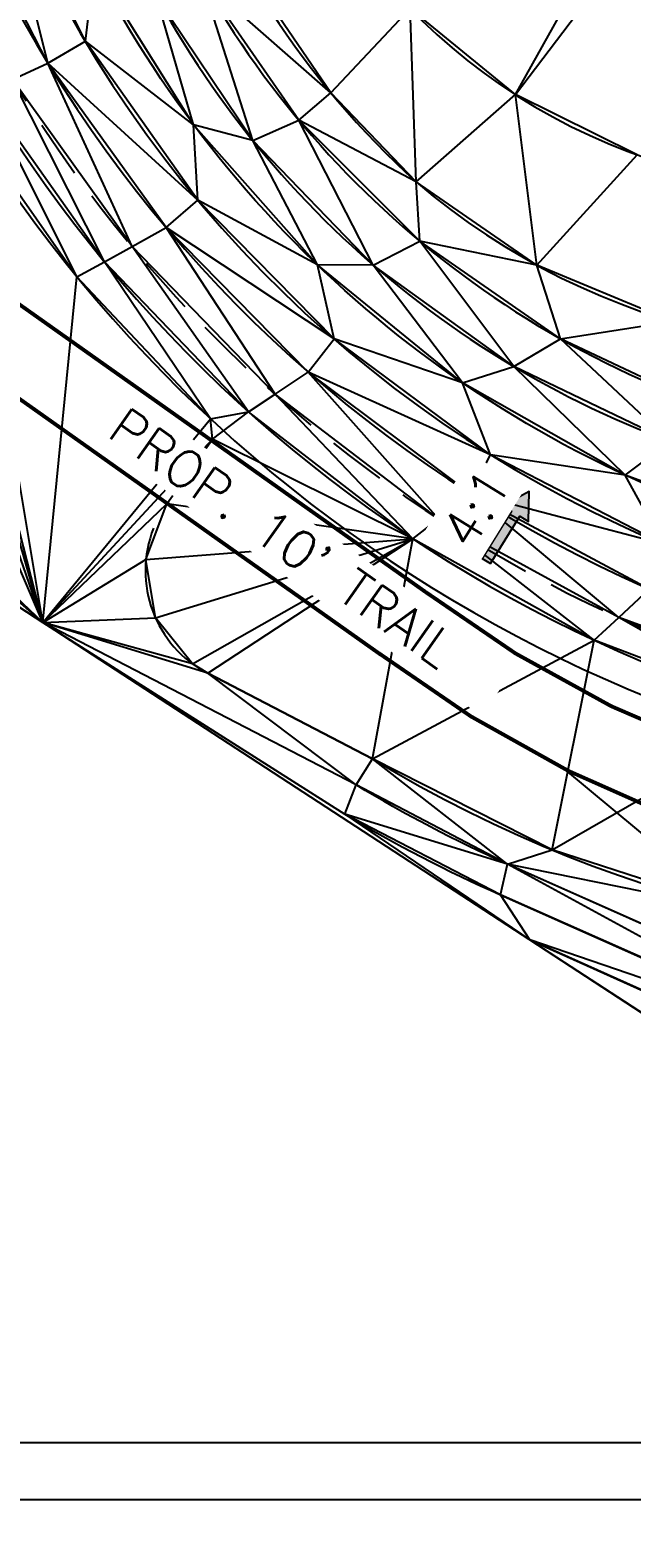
# Model space of a CAD drawing. Header units: inches. Extents: x 2461366 to 2469791, y 7062737 to 7065282.
# Drawn here: x 2467055 to 2467133, y 7063910.1 to 7064104 of the extents above; entities that cross this region are included whole.
import ezdxf

# ---------------------------------------------------------------- set-up
doc = ezdxf.new("R2010")
doc.units = ezdxf.units.IN
doc.header["$LTSCALE"] = 60
doc.header["$MEASUREMENT"] = 0
doc.linetypes.add('DASHED2', pattern=[0.375, 0.25, -0.125])
for name, color, linetype in [('C-SITE-VOLM', 7, 'Continuous'), ('CONT MNR LABEL', 6, 'Continuous'), ('CONTOURS', 35, 'Continuous'), ('FENCE', 1, 'FENCE'), ('pond access', 7, 'Continuous'), ('PROP TRAIL', 3, 'Continuous'), ('Proposed Ground-C-TINN', 7, 'Continuous'), ('Proposed Ground-C-TINN-BNDY', 7, 'Continuous'), ('VOLLBLS', 7, 'Continuous')]:
    doc.layers.add(name, color=color, linetype=linetype)
doc.styles.add('L80', font='simplex', dxfattribs={"height": 4.8})
doc.linetypes.add('FENCE', pattern='A,0.5,-0.1,["X",Standard,S=0.1,R=0,X=-0.05,Y=-0.05],-0.1', length=0.7)

# ---------------------------------------------------------------- blocks, each defined once
blk = doc.blocks.new('ARW-STREET')
blk.add_hatch(color=252).paths.add_polyline_path([(0.52, 0), (0.52, 6.04), (1.61, 6.04), (0, 8.83), (-1.61, 6.04), (-0.52, 6.04), (-0.52, 0)])
at = {"color": 4}
blk.add_lwpolyline([(0.52, 0), (0.52, 6.04), (1.61, 6.04), (0, 8.83), (-1.61, 6.04), (-0.52, 6.04), (-0.52, 0)], close=True, dxfattribs=at)

msp = doc.modelspace()

# ---------------------------------------------------------------- linework, layer by layer
at = {"layer": 'C-SITE-VOLM'}
msp.add_lwpolyline([(2466523.71, 7063920.59), (2467563.71, 7063920.59), (2467563.71, 7064650.59), (2466523.71, 7064650.59), (2466523.71, 7063920.59)], dxfattribs=at)
at = {"layer": 'CONTOURS'}
for points, elevation in [([(2466875.25, 7064272.92, 0.13065), (2466870.61, 7064253.23, 0.005732), (2466870.71, 7064249.63, 0.222258), (2466890.16, 7064212), (2466915.93, 7064192.14, 0.170361), (2466976.01, 7064182.72, -0.038607), (2466992.23, 7064184.23, -0.329975), (2467068.11, 7064130.73, 0.221052), (2467140.61, 7064055.96, 0.20092), (2467223.78, 7064067.12, 0.025791), (2467300.44, 7064111.73, 0.407271), (2467357.66, 7064275.01, -0.091333), (2467356.3, 7064304.39), (2467362.04, 7064381.03, 0.25865), (2467304.64, 7064519.18, 0.232912), (2467077.83, 7064570.36), (2467058.13, 7064563.01, -0.071063), (2467025.4, 7064555.84, -0.002327), (2467001.73, 7064556.38), (2467001.43, 7064556.38)], 551), ([(2466882.89, 7064266.94, 0.416534), (2466974.3, 7064201.78, -0.02973), (2466991.81, 7064203.22, -0.329957), (2467086.16, 7064136.67, 0.611079), (2467223.32, 7064115.28, -0.213654), (2467240.86, 7064130.16), (2467283.12, 7064149.14, 0.388717), (2467323.93, 7064243.69), (2467318.72, 7064265.87, -0.087614), (2467316.41, 7064307.38), (2467322.15, 7064384.02, 0.226549), (2467278.34, 7064496.73), (2467252.13, 7064521.64, 0.27904), (2467081.7, 7064559), (2467062.33, 7064551.76, -0.072686), (2467025.44, 7064543.82, 0.312092), (2466932.6, 7064494.01, 0.017251), (2466926.15, 7064481.41, 0.144369), (2466913.13, 7064405.44, -0.134221), (2466912.12, 7064382.07), (2466893.37, 7064325.82)], 549), ([(2466844.84, 7064282.46, 0.008825), (2466843.43, 7064273.42, 0.059101), (2466844.43, 7064229.84, 0.195792), (2466863.41, 7064197.26), (2466916.71, 7064156.19, 0.131646), (2466942.52, 7064145.44, 0.077106), (2466982.42, 7064146.27, -0.038616), (2466992.96, 7064147.24, -0.334726), (2467033.16, 7064118.57, 0.284708), (2467192.42, 7064004.13, 0.039064), (2467221.47, 7064004.42, -0.376868), (2467221.47, 7064004.42), (2467230.15, 7063989.72)], 558), ([(2466848.78, 7064281.77, 0.008742), (2466847.4, 7064272.96, 0.058985), (2466848.39, 7064230.4, 0.195792), (2466865.85, 7064200.43), (2466919.16, 7064159.35, 0.131646), (2466943.05, 7064149.4, 0.077132), (2466981.74, 7064150.22, -0.038576), (2466992.88, 7064151.24, -0.333452), (2467036.92, 7064119.95, 0.284455), (2467192.69, 7064008.12, 0.048184), (2467227.71, 7064009.1, -0.356739), (2467232.86, 7064005.81), (2467237.66, 7063996.74, 0.180156), (2467327.11, 7064061.36, -0.116281), (2467359.4, 7064094.11, 0.094233), (2467396.25, 7064127.88, -0.017924), (2467417.15, 7064154.66, 0.068685), (2467430.6, 7064180.78, -0.411868), (2467442.66, 7064187.39, 0.200142), (2467459.35, 7064189.24), (2467483.16, 7064206.57)], 557), ([(2466856.67, 7064280.41, 0.008574), (2466855.35, 7064272.03, 0.058737), (2466856.31, 7064231.53, 0.195792), (2466870.74, 7064206.76), (2466920.75, 7064168.22, 0.133195), (2466944.95, 7064158.23, 0.075662), (2466980.2, 7064159.08, -0.038511), (2466992.7, 7064160.23, -0.331101), (2467045.36, 7064123.07, 0.312926), (2467211.76, 7064016.82, 0.047418), (2467244.24, 7064021.17, -0.281557), (2467274.29, 7064012.01), (2467274.29, 7064012.01, 0.115833), (2467327.11, 7064061.36, -0.116281), (2467359.4, 7064094.11, 0.094233), (2467396.25, 7064127.88, -0.017924), (2467417.15, 7064154.66, 0.029443), (2467423.8, 7064165.41, 0.029443)], 555), ([(2467062.41, 7064128.86, 0.439173), (2467232.73, 7064052.91, 0.095712), (2467309.49, 7064095.07, 0.35989), (2467378.33, 7064277.73, -0.087475)], 552), ([(2467379.93, 7064109.73, -0.048311), (2467359.4, 7064094.11, 0.095894), (2467331.58, 7064068.08), (2467331.58, 7064068.08, 0.30986), (2467313.02, 7064071.58), (2467250.29, 7064043.42, -0.42056), (2467056.71, 7064126.99, 0.330032), (2466992.47, 7064172.23, 0.038552), (2466978.11, 7064170.9, -0.098697), (2466937.52, 7064171.53, -0.111504), (2466917.53, 7064180.8), (2466875.62, 7064213.1, -0.195792), (2466864.23, 7064232.65, -0.031028), (2466862.62, 7064253.05, -0.130969), (2466868.25, 7064276.79, -0.130969)], 553), ([(2467073.81, 7064132.6, 0.131383), (2467105.14, 7064084.22, 0.253038), (2467189.5, 7064065.94, 0.136167), (2467230.79, 7064091.42, -0.013352), (2467265.08, 7064117.42)], 550), ([(2467071.04, 7064039.29, 0.384941), (2467078.07, 7064020.44), (2467099.45, 7064009.33, 0.335941), (2467305.23, 7064030.66, 0.107627), (2467326.62, 7064051.22), (2467334.51, 7064062.99, -0.136125), (2467369.82, 7064096.26, 0.157874), (2467403.18, 7064130.5)], 558), ([(2467406.76, 7064128.73, -0.157874), (2467371.68, 7064092.73, 0.136394), (2467337.89, 7064060.84), (2467329.94, 7064048.99, -0.106238), (2467307.67, 7064027.47, -0.184358), (2467191.76, 7063980.55), (2467186.7, 7063978.22, -0.108783), (2467169.9, 7063974.52), (2467164.49, 7063974.52), (2467116.96, 7063995.67, -0.03162), (2467097.33, 7064005.94), (2467056.67, 7064027.05)], 559), ([(2467119.89, 7063985.85), (2467158.69, 7063968.36, 0.030221), (2467164.33, 7063966.21), (2467174.13, 7063963.15, 0.056152), (2467185.12, 7063961.03), (2467198.18, 7063960.01), (2467202.66, 7063962.36, 0.082129), (2467215.67, 7063972.2), (2467217.15, 7063973.75, 0.021277), (2467232.89, 7063976.58), (2467250.11, 7063967.36), (2467284.8, 7063982.82), (2467306.06, 7063996.33), (2467330.66, 7064018.02), (2467333.5, 7064036.56), (2467344.14, 7064046.73), (2467356.44, 7064050.32)], 561)]:
    msp.add_lwpolyline(points, format="xyb", dxfattribs=dict(at, elevation=elevation))
at = {"layer": 'CONTOURS', "linetype": 'DASHED2', "ltscale": 0.5, "elevation": 556}
msp.add_lwpolyline([(2467040.67, 7064121.33, 0.284205), (2467192.97, 7064012.11, 0.073484), (2467244.9, 7064016.19, -0.27087), (2467248.83, 7064013.52), (2467256.6, 7064003.28), (2467256.6, 7064003.28, 0.14759), (2467327.11, 7064061.36, -0.116281), (2467359.4, 7064094.11, 0.094233), (2467396.25, 7064127.88, -0.017924)], format="xyb", dxfattribs=at)
at = {"layer": 'CONTOURS'}
msp.add_arc((2467199.32, 7064184.27, 554), 159.67, 201.741, 290.6693, dxfattribs=at)
at = {"layer": 'pond access'}
msp.add_lwpolyline([(2467124.26, 7064008.08), (2467165.49, 7063973.8, 0.304403), (2467257.4, 7063971.49), (2467334.75, 7064020.61, -0.172392), (2467346.17, 7064023.22), (2467348.74, 7064022.92)], format="xyb", dxfattribs=at)
at = {"layer": 'PROP TRAIL', "color": 7, "const_width": 0.5}
for points in [[(2467100.54, 7064022.85), (2467045.3, 7064061.97, -0.102443), (2467011.67, 7064098.04, 0.196809), (2466978.13, 7064122.8), (2466934.97, 7064133.69, -0.122299), (2466900.02, 7064152.35, 0.026456), (2466854.63, 7064189.14, -0.188101), (2466833.03, 7064222.77, -0.085223), (2466831.53, 7064274.94, 0.011959), (2466832.78, 7064284.55, -0.000949)], [(2467388.2, 7064133.8, -0.09416), (2467354.11, 7064102.6, 0.115866), (2467318.68, 7064066.74, -0.431064), (2467106.32, 7064031.01), (2467106.32, 7064031.01), (2467051.08, 7064070.13, -0.102443), (2467020.21, 7064103.24, 0.196809), (2466980.58, 7064132.49)], [(2467237.66, 7063996.74, -0.233187), (2467100.29, 7064023.04)]]:
    msp.add_lwpolyline(points, format="xyb", dxfattribs=at)
at = {"layer": 'Proposed Ground-C-TINN'}
for p, q in [((2467118, 7064095.56, 549), (2467147.57, 7064148.33, 548)), ((2467056.67, 7064027.05, 559), (2467005.62, 7064145.58, 558)), ((2467118, 7064095.56, 549), (2467154.79, 7064143.98, 548)), ((2467056.67, 7064027.05, 559), (2467017.16, 7064140.12, 558)), ((2467056.67, 7064027.05, 559), (2467026.46, 7064131.37, 558)), ((2467057.32, 7064099.65, 555), (2467051.01, 7064125.12, 554)), ((2467062.19, 7064102.48, 554), (2467051.01, 7064125.12, 554)), ((2467057.32, 7064099.65, 555), (2467045.36, 7064123.07, 555)), ((2467056.67, 7064027.05, 559), (2467032.61, 7064120.18, 558)), ((2467056.67, 7064027.05, 559), (2467033.16, 7064118.57, 558)), ((2467094.06, 7064095.78, 550), (2467082.19, 7064113.23, 550)), ((2467062.19, 7064102.48, 554), (2467063.35, 7064112.2, 553)), ((2467076.23, 7064091.63, 553), (2467063.35, 7064112.2, 553)), ((2467083.94, 7064089.59, 552), (2467077.27, 7064110.5, 551)), ((2467089.89, 7064092.23, 551), (2467077.27, 7064110.5, 551)), ((2467094.06, 7064095.78, 550), (2467077.27, 7064110.5, 551)), ((2467076.23, 7064091.63, 553), (2467071.42, 7064108.26, 552)), ((2467083.94, 7064089.59, 552), (2467071.42, 7064108.26, 552)), ((2467094.06, 7064095.78, 550), (2467104.34, 7064106.72, 549)), ((2467118, 7064095.56, 549), (2467104.34, 7064106.72, 549)), ((2467105.14, 7064084.22, 550), (2467104.34, 7064106.72, 549)), ((2467057.32, 7064099.65, 555), (2467062.19, 7064102.48, 554)), ((2467076.79, 7064081.88, 554), (2467062.19, 7064102.48, 554)), ((2467076.23, 7064091.63, 553), (2467062.19, 7064102.48, 554)), ((2467052.75, 7064097.54, 556), (2467057.32, 7064099.65, 555)), ((2467076.79, 7064081.88, 554), (2467057.32, 7064099.65, 555)), ((2467068.24, 7064075.83, 556), (2467057.32, 7064099.65, 555)), ((2467072.69, 7064078.3, 555), (2467057.32, 7064099.65, 555)), ((2467064.68, 7064073.86, 557), (2467052.75, 7064097.54, 556)), ((2467068.24, 7064075.83, 556), (2467052.75, 7064097.54, 556)), ((2467061.1, 7064071.91, 558), (2467049.09, 7064095.87, 557)), ((2467064.68, 7064073.86, 557), (2467049.09, 7064095.87, 557)), ((2467089.89, 7064092.23, 551), (2467094.06, 7064095.78, 550)), ((2467105.14, 7064084.22, 550), (2467094.06, 7064095.78, 550)), ((2467105.14, 7064084.22, 550), (2467118, 7064095.56, 549)), ((2467133.81, 7064087.75, 549), (2467118, 7064095.56, 549)), ((2467120.8, 7064073.41, 550), (2467118, 7064095.56, 549)), ((2467061.1, 7064071.91, 558), (2467045.42, 7064094.21, 558)), ((2467056.67, 7064027.05, 559), (2467045.42, 7064094.21, 558)), ((2467056.67, 7064027.05, 559), (2466986.91, 7064092.67, 558)), ((2467092.3, 7064073.45, 553), (2467076.23, 7064091.63, 553)), ((2467076.79, 7064081.88, 554), (2467076.23, 7064091.63, 553)), ((2467083.94, 7064089.59, 552), (2467076.23, 7064091.63, 553)), ((2467083.94, 7064089.59, 552), (2467089.89, 7064092.23, 551)), ((2467105.14, 7064084.22, 550), (2467089.89, 7064092.23, 551)), ((2467099.56, 7064073.42, 552), (2467089.89, 7064092.23, 551)), ((2467105.59, 7064076.52, 551), (2467089.89, 7064092.23, 551)), ((2467092.3, 7064073.45, 553), (2467083.94, 7064089.59, 552)), ((2467099.56, 7064073.42, 552), (2467083.94, 7064089.59, 552)), ((2467120.8, 7064073.41, 550), (2467133.81, 7064087.75, 549)), ((2467120.8, 7064073.41, 550), (2467105.14, 7064084.22, 550)), ((2467105.59, 7064076.52, 551), (2467105.14, 7064084.22, 550)), ((2467072.69, 7064078.3, 555), (2467076.79, 7064081.88, 554)), ((2467094.47, 7064063.85, 554), (2467076.79, 7064081.88, 554)), ((2467092.3, 7064073.45, 553), (2467076.79, 7064081.88, 554)), ((2467068.24, 7064075.83, 556), (2467072.69, 7064078.3, 555)), ((2467086.8, 7064056.67, 556), (2467072.69, 7064078.3, 555)), ((2467091.11, 7064059.53, 555), (2467072.69, 7064078.3, 555)), ((2467094.47, 7064063.85, 554), (2467072.69, 7064078.3, 555)), ((2467056.67, 7064027.05, 559), (2466999.33, 7064077.03, 558)), ((2467099.56, 7064073.42, 552), (2467105.59, 7064076.52, 551)), ((2467120.8, 7064073.41, 550), (2467105.59, 7064076.52, 551)), ((2467117.8, 7064060.26, 552), (2467105.59, 7064076.52, 551)), ((2467123.84, 7064063.87, 551), (2467105.59, 7064076.52, 551)), ((2467064.68, 7064073.86, 557), (2467068.24, 7064075.83, 556)), ((2467083.35, 7064054.39, 557), (2467068.24, 7064075.83, 556)), ((2467086.8, 7064056.67, 556), (2467068.24, 7064075.83, 556)), ((2467061.1, 7064071.91, 558), (2467064.68, 7064073.86, 557)), ((2467078.43, 7064053.46, 558), (2467064.68, 7064073.86, 557)), ((2467083.35, 7064054.39, 557), (2467064.68, 7064073.86, 557)), ((2467111.14, 7064058.15, 553), (2467092.3, 7064073.45, 553)), ((2467094.47, 7064063.85, 554), (2467092.3, 7064073.45, 553)), ((2467099.56, 7064073.42, 552), (2467092.3, 7064073.45, 553)), ((2467111.14, 7064058.15, 553), (2467099.56, 7064073.42, 552)), ((2467117.8, 7064060.26, 552), (2467099.56, 7064073.42, 552)), ((2467138.37, 7064066.11, 550), (2467120.8, 7064073.41, 550)), ((2467123.84, 7064063.87, 551), (2467120.8, 7064073.41, 550)), ((2467056.67, 7064027.05, 559), (2467061.1, 7064071.91, 558)), ((2467078.43, 7064053.46, 558), (2467061.1, 7064071.91, 558)), ((2467123.84, 7064063.87, 551), (2467138.37, 7064066.11, 550)), ((2467091.11, 7064059.53, 555), (2467094.47, 7064063.85, 554)), ((2467114.77, 7064048.82, 554), (2467094.47, 7064063.85, 554)), ((2467111.14, 7064058.15, 553), (2467094.47, 7064063.85, 554)), ((2467117.8, 7064060.26, 552), (2467123.84, 7064063.87, 551)), ((2467140.61, 7064055.96, 551), (2467123.84, 7064063.87, 551)), ((2467138.07, 7064050.54, 552), (2467123.84, 7064063.87, 551)), ((2467086.8, 7064056.67, 556), (2467091.11, 7064059.53, 555)), ((2467108.02, 7064040.49, 556), (2467091.11, 7064059.53, 555)), ((2467112.16, 7064043.77, 555), (2467091.11, 7064059.53, 555)), ((2467114.77, 7064048.82, 554), (2467091.11, 7064059.53, 555)), ((2467111.14, 7064058.15, 553), (2467117.8, 7064060.26, 552)), ((2467132.24, 7064046.15, 553), (2467117.8, 7064060.26, 552)), ((2467138.07, 7064050.54, 552), (2467117.8, 7064060.26, 552)), ((2467083.35, 7064054.39, 557), (2467086.8, 7064056.67, 556)), ((2467104.69, 7064037.89, 557), (2467086.8, 7064056.67, 556)), ((2467108.02, 7064040.49, 556), (2467086.8, 7064056.67, 556)), ((2467132.24, 7064046.15, 553), (2467111.14, 7064058.15, 553)), ((2467114.77, 7064048.82, 554), (2467111.14, 7064058.15, 553)), ((2467013.25, 7064055.36, 558), (2467056.67, 7064027.05, 559)), ((2467056.67, 7064027.05, 559), (2467078.43, 7064053.46, 558)), ((2467078.43, 7064053.46, 558), (2467083.35, 7064054.39, 557)), ((2467078.7, 7064050.84, 558), (2467078.43, 7064053.46, 558)), ((2467078.7, 7064050.84, 558), (2467083.35, 7064054.39, 557)), ((2467104.69, 7064037.89, 557), (2467083.35, 7064054.39, 557)), ((2467056.67, 7064027.05, 559), (2467078.7, 7064050.84, 558)), ((2467072.74, 7064042.42, 558), (2467078.7, 7064050.84, 558)), ((2467104.69, 7064037.89, 557), (2467078.7, 7064050.84, 558)), ((2467112.16, 7064043.77, 555), (2467114.77, 7064048.82, 554)), ((2467137.18, 7064037.19, 554), (2467114.77, 7064048.82, 554)), ((2467132.24, 7064046.15, 553), (2467114.77, 7064048.82, 554)), ((2467132.24, 7064046.15, 553), (2467138.07, 7064050.54, 552)), ((2467155.01, 7064037.77, 553), (2467132.24, 7064046.15, 553)), ((2467137.18, 7064037.19, 554), (2467132.24, 7064046.15, 553)), ((2467108.02, 7064040.49, 556), (2467112.16, 7064043.77, 555)), ((2467131.41, 7064027.67, 556), (2467112.16, 7064043.77, 555)), ((2467135.36, 7064031.38, 555), (2467112.16, 7064043.77, 555)), ((2467137.18, 7064037.19, 554), (2467112.16, 7064043.77, 555)), ((2467056.67, 7064027.05, 559), (2467072.74, 7064042.42, 558)), ((2467070.05, 7064035.22, 558), (2467072.74, 7064042.42, 558)), ((2467104.69, 7064037.89, 557), (2467072.74, 7064042.42, 558)), ((2467104.69, 7064037.89, 557), (2467108.02, 7064040.49, 556)), ((2467128.23, 7064024.72, 557), (2467108.02, 7064040.49, 556)), ((2467131.41, 7064027.67, 556), (2467108.02, 7064040.49, 556)), ((2467070.05, 7064035.22, 558), (2467104.69, 7064037.89, 557)), ((2467071.28, 7064027.64, 558), (2467104.69, 7064037.89, 557)), ((2467076.1, 7064021.66, 558), (2467104.69, 7064037.89, 557)), ((2467078.07, 7064020.44, 558), (2467104.69, 7064037.89, 557)), ((2467099.45, 7064009.33, 558), (2467104.69, 7064037.89, 557)), ((2467128.23, 7064024.72, 557), (2467104.69, 7064037.89, 557)), ((2467056.67, 7064027.05, 559), (2467070.05, 7064035.22, 558)), ((2467071.28, 7064027.64, 558), (2467070.05, 7064035.22, 558)), ((2467131.41, 7064027.67, 556), (2467135.36, 7064031.38, 555)), ((2467056.67, 7064027.05, 559), (2467071.28, 7064027.64, 558)), ((2467076.1, 7064021.66, 558), (2467071.28, 7064027.64, 558)), ((2467128.23, 7064024.72, 557), (2467131.41, 7064027.67, 556)), ((2467153.46, 7064015.18, 557), (2467131.41, 7064027.67, 556)), ((2467156.46, 7064018.48, 556), (2467131.41, 7064027.67, 556)), ((2467097.33, 7064005.94, 559), (2467056.67, 7064027.05, 559)), ((2467056.67, 7064027.05, 559), (2467095.87, 7064002.15, 560)), ((2467078.07, 7064020.44, 558), (2467056.67, 7064027.05, 559)), ((2467076.1, 7064021.66, 558), (2467056.67, 7064027.05, 559)), ((2467099.45, 7064009.33, 558), (2467128.23, 7064024.72, 557)), ((2467122.79, 7063997.52, 558), (2467128.23, 7064024.72, 557)), ((2467153.46, 7064015.18, 557), (2467128.23, 7064024.72, 557)), ((2467078.07, 7064020.44, 558), (2467076.1, 7064021.66, 558)), ((2467097.33, 7064005.94, 559), (2467078.07, 7064020.44, 558)), ((2467099.45, 7064009.33, 558), (2467078.07, 7064020.44, 558)), ((2467122.79, 7063997.52, 558), (2467153.46, 7064015.18, 557)), ((2467097.33, 7064005.94, 559), (2467099.45, 7064009.33, 558)), ((2467116.96, 7063995.67, 559), (2467099.45, 7064009.33, 558)), ((2467122.79, 7063997.52, 558), (2467099.45, 7064009.33, 558)), ((2467095.87, 7064002.15, 560), (2467097.33, 7064005.94, 559)), ((2467116.96, 7063995.67, 559), (2467097.33, 7064005.94, 559)), ((2467116.96, 7063995.67, 559), (2467095.87, 7064002.15, 560)), ((2467116.08, 7063991.69, 560), (2467095.87, 7064002.15, 560)), ((2467095.87, 7064002.15, 560), (2467119.89, 7063985.85, 561)), ((2467116.96, 7063995.67, 559), (2467122.79, 7063997.52, 558)), ((2467147.66, 7063989.4, 558), (2467122.79, 7063997.52, 558)), ((2467116.08, 7063991.69, 560), (2467116.96, 7063995.67, 559)), ((2467160.2, 7063972.04, 560), (2467116.96, 7063995.67, 559)), ((2467164.49, 7063974.52, 559), (2467116.96, 7063995.67, 559)), ((2467147.66, 7063989.4, 558), (2467116.96, 7063995.67, 559)), ((2467119.89, 7063985.85, 561), (2467116.08, 7063991.69, 560)), ((2467160.2, 7063972.04, 560), (2467116.08, 7063991.69, 560)), ((2467160.2, 7063972.04, 560), (2467119.89, 7063985.85, 561)), ((2467158.69, 7063968.36, 561), (2467119.89, 7063985.85, 561)), ((2467119.89, 7063985.85, 561), (2467155.14, 7063962.84, 563))]:
    msp.add_line(p, q, dxfattribs=at)
at = {"layer": 'Proposed Ground-C-TINN-BNDY'}
msp.add_lwpolyline([(2466936.42, 7064105.45), (2466984.85, 7064073.88), (2467013.25, 7064055.36), (2467056.67, 7064027.05), (2467095.87, 7064002.15), (2467119.89, 7063985.85), (2467155.14, 7063962.84), (2467174.24, 7063953.58), (2467200.66, 7063942.18), (2467219.81, 7063941.61), (2467240.44, 7063949.66), (2467269.77, 7063966), (2467309.08, 7063992.32), (2467325.83, 7064007.1), (2467340.3, 7064013.66), (2467350.43, 7064015.91), (2467356.44, 7064050.32), (2467346.05, 7064065.78), (2467358.51, 7064079), (2467373.55, 7064089.19), (2467387.38, 7064098.29), (2467400.42, 7064111.38)], dxfattribs=at)
at = {"layer": 'VOLLBLS'}
msp.add_lwpolyline([(2466520.06, 7063913.18), (2467627.06, 7063913.18), (2467627.06, 7064666.18), (2466520.06, 7064666.18), (2466520.06, 7063913.18)], dxfattribs=at)

# ---------------------------------------------------------------- block references
at = {"color": 7, "xscale": 1.199999999963296, "yscale": 1.199999999798041, "zscale": 1.2, "rotation": 328.3536120622279}
msp.add_blockref('ARW-STREET', (2467114.24, 7064035.01), dxfattribs=at)

# ---------------------------------------------------------------- next in the draw order: wipeouts: each hides what was drawn before it
at = {"color": 7}
msp.add_wipeout([(2467062.91, 7064051.11), (2467113.62, 7064014.88), (2467118.11, 7064021.46), (2467067.19, 7064057.04)], dxfattribs=at).dxf.layer = 'PROP TRAIL'

# ---------------------------------------------------------------- next in the draw order: texts
at = {"layer": 'PROP TRAIL', "color": 7, "style": 'L80'}
msp.add_text("PROP. 10' TRAIL", height=4.8, rotation=324.8618, dxfattribs=at).set_placement((2467064.8, 7064051.29))

# ---------------------------------------------------------------- next in the draw order: wipeouts: each hides what was drawn before it
at = {"color": 7}
msp.add_wipeout([(2467112.77, 7064033.93), (2467119.34, 7064044.57), (2467112.4, 7064048.85), (2467105.83, 7064038.22)], dxfattribs=at).dxf.layer = 'CONT MNR LABEL'

# ---------------------------------------------------------------- next in the draw order: linework, layer by layer
at = {"layer": 'CONTOURS', "elevation": 560}
msp.add_lwpolyline([(2467095.87, 7064002.15, 0.031751), (2467116.08, 7063991.69), (2467160.2, 7063972.04, 0.029037), (2467165.63, 7063970), (2467180.7, 7063965.29), (2467187.2, 7063967.09, 0.155726), (2467197.38, 7063973.75), (2467199.94, 7063976.9, 0.091602), (2467263.11, 7063992.89), (2467283.7, 7063988.19), (2467301.51, 7063999.51), (2467303.94, 7064018.82, 0.011491), (2467310.12, 7064024.28, 0.104972), (2467333.26, 7064046.76), (2467341.26, 7064058.69, -0.136683), (2467373.55, 7064089.19, 0.157874), (2467410.35, 7064126.96)], format="xyb", dxfattribs=at)
at = {"layer": 'FENCE', "color": 7}
msp.add_lwpolyline([(2466778.87, 7064279.52), (2466779.51, 7064207.77), (2467407.23, 7063798.47)], dxfattribs=at)

# ---------------------------------------------------------------- next in the draw order: texts
at = {"layer": 'CONT MNR LABEL', "color": 7, "style": 'L80'}
msp.add_text('4:1', height=4.8, rotation=58.3023, dxfattribs=at).set_placement((2467112.22, 7064036.24))

doc.saveas('drawing.dxf')
